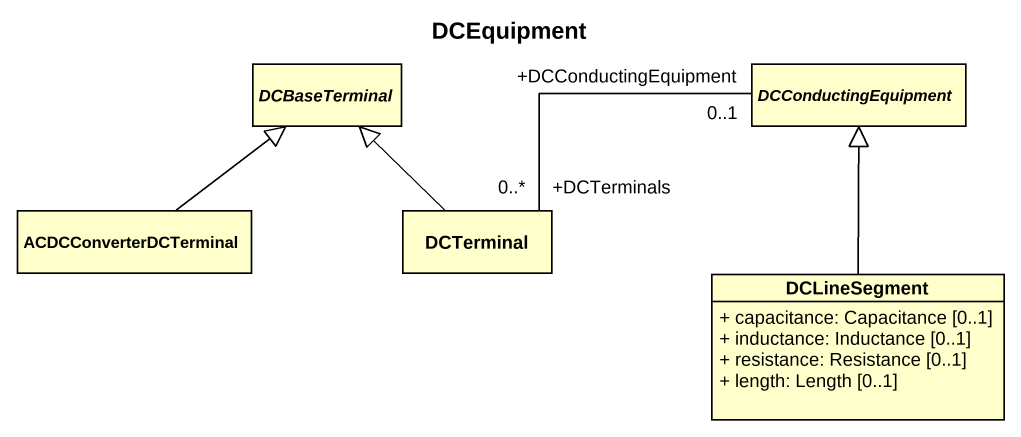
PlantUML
@startuml
title DCEquipment
hide circle
hide empty members
skinparam classAttributeIconSize 0
abstract class DCBaseTerminal
abstract class DCConductingEquipment
class ACDCConverterDCTerminal
class DCTerminal
class DCLineSegment {
  + capacitance: Capacitance [0..1]
  + inductance: Inductance [0..1]
  + resistance: Resistance [0..1]
  + length: Length [0..1]
}
DCConductingEquipment "+DCConductingEquipment\n0..1" -left- "+DCTerminals\n0..*" DCTerminal
ACDCConverterDCTerminal -up-|> DCBaseTerminal
DCTerminal -up-|> DCBaseTerminal
DCLineSegment -up-|> DCConductingEquipment
@enduml
